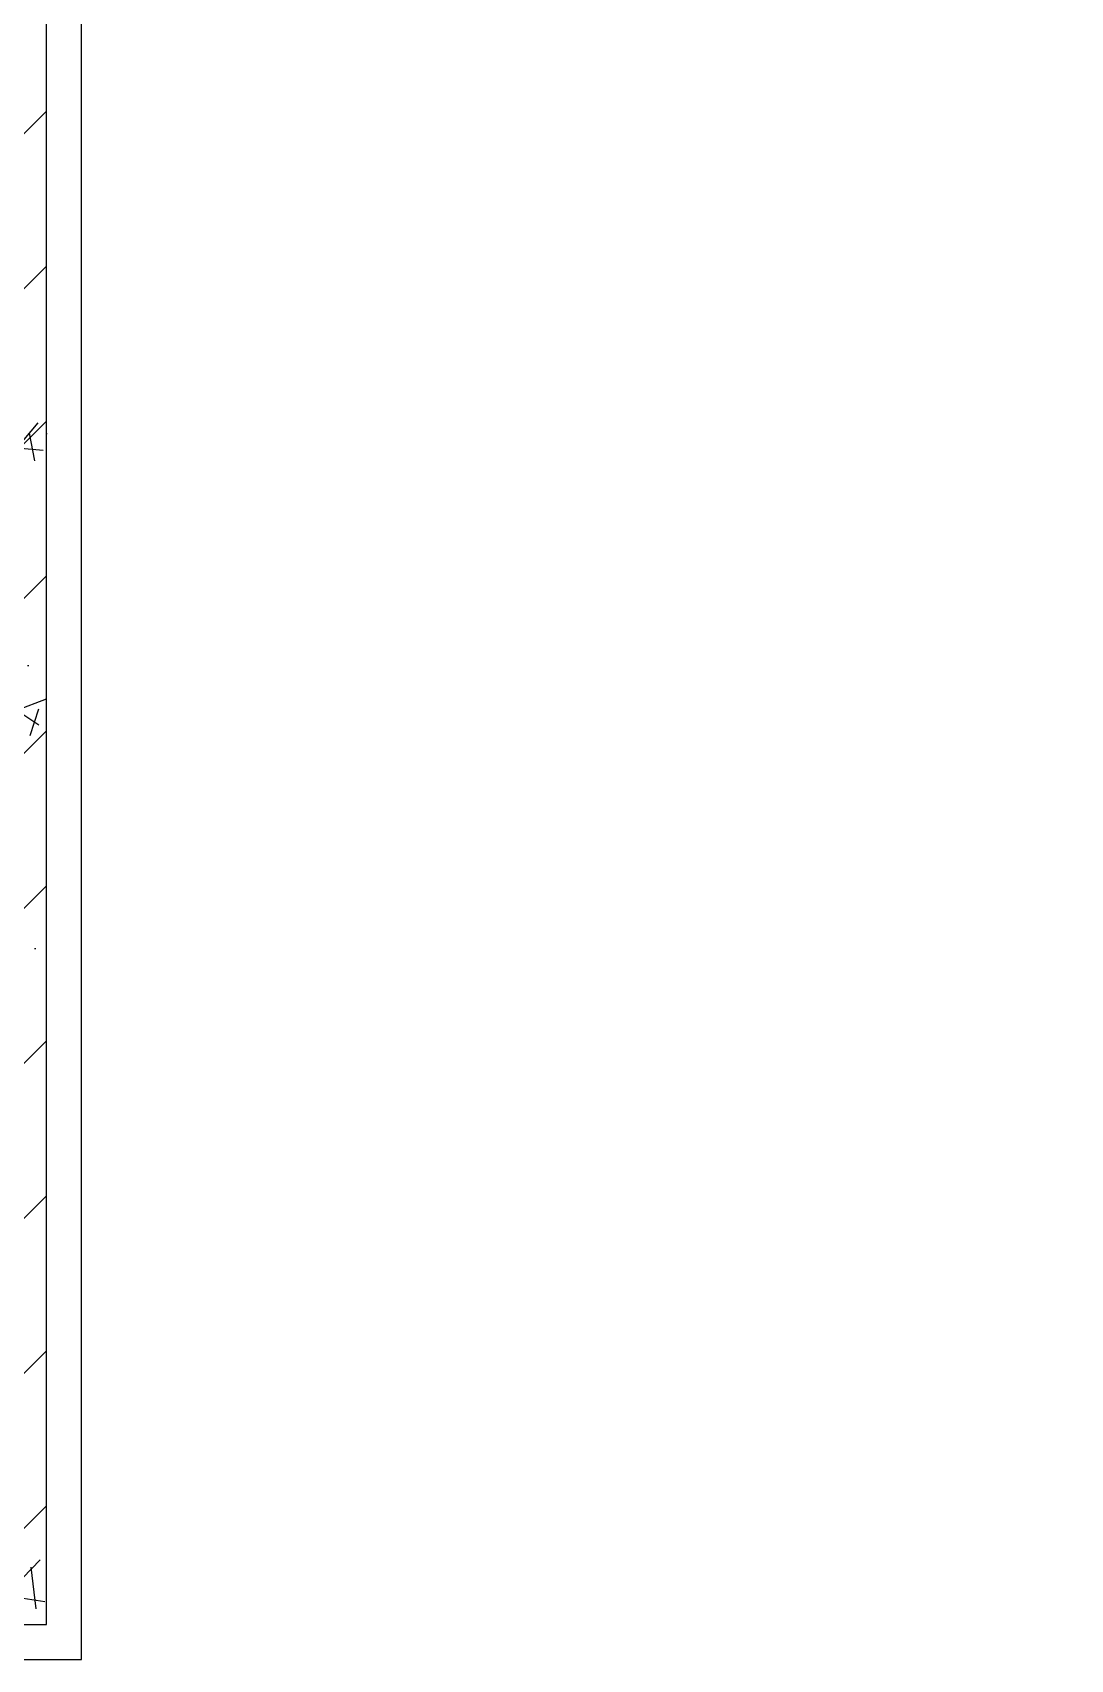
# Model space of a CAD drawing. Extents: x 6843040 to 15500510, y -6507076 to -4940511.
# Drawn here: x 7683727 to 7684319, y -6155504 to -6154576 of the extents above; entities that cross this region are included whole.
import ezdxf

# ---------------------------------------------------------------- set-up
doc = ezdxf.new("R2010")
doc.units = 0
doc.header["$LTSCALE"] = 1000
doc.header["$MEASUREMENT"] = 0
for name, color, linetype in [('E_LINE_1', 1, 'Continuous'), ('PUB_HATCH', 8, 'Continuous'), ('批荡层', 213, 'Continuous')]:
    doc.layers.add(name, color=color, linetype=linetype)

msp = doc.modelspace()

# ---------------------------------------------------------------- hatches: boundary and pattern name
at = {"layer": 'PUB_HATCH'}
h = msp.add_hatch(dxfattribs=at)
h.set_pattern_fill('钢筋混凝土', color=256, scale=25, style=0)
h.set_pattern_definition([(45, (35307.24, 17000), (-44.19417382, 44.19417382), []), (50, (35307.24, 17000), (179.3150457, -15.6880337), [18.75, -206.25]), (355, (35307.24, 17000), (-34.6878334, 188.0480334), [15, -165]), (100.4514, (35322.18, 16998.7), (144.6273454, 172.3598855), [15.9350475, -175.285528]), (46.1842, (35307.24, 17050), (266.810262, -41.3797536), [28.125, -309.375]), (96.6356, (35329.47, 17046.55), (233.6656764, 243.529468), [23.902572, -262.92825]), (351.1842, (35307.24, 17050), (233.665486, 243.52965), [22.5, -247.5]), (21, (35332.24, 17037.5), (149.226763, -100.6547227), [18.75, -206.25]), (326, (35332.24, 17037.5), (60.828833, 181.2875113), [15, -165]), (71.4514, (35344.67, 17029.11), (210.055657, 80.6326242), [15.9350475, -175.285528]), (37.5, (35307.24, 17000), (3.03996383, 83.22346346), [0, -163, 0, -167.5, 0, -165.625]), (7.5, (35307.24, 17000), (65.7673844, 98.602928), [0, -95.5, 0, -159.25, 0, -63.125]), (327.5, (35251.49, 17000), (133.45560904, -5.63871793), [0, -62.5, 0, -195, 0, -258.75]), (317.5, (35226.49, 17000), (145.7965423, 25.0262456), [0, -81.25, 0, -129.5, 0, -183.75])])
h.paths.add_polyline_path([(7683434.93, -6153633.89), (7683434.93, -6155483.89), (7683734.93, -6155483.89), (7683734.93, -6154113.89), (7684318.92, -6154100.41), (7684318.92, -6153970.41), (7683634.93, -6153983.89), (7683634.93, -6153633.89)])

# ---------------------------------------------------------------- linework, layer by layer
at = {"layer": 'E_LINE_1'}
msp.add_lwpolyline([(7683434.93, -6153633.89), (7683434.93, -6155483.89), (7683734.93, -6155483.89), (7683734.93, -6154113.89), (7684318.92, -6154100.41), (7684318.92, -6153970.41), (7683634.93, -6153983.89), (7683634.93, -6153633.89), (7683434.93, -6153633.89)], dxfattribs=at)
at = {"layer": '批荡层'}
msp.add_lwpolyline([(7684318.92, -6153950.41), (7683654.93, -6153963.89), (7683654.93, -6153613.89), (7683414.93, -6153607.05), (7683414.93, -6155503.89), (7683754.93, -6155503.89), (7683754.93, -6154133.89), (7684318.92, -6154120.41)], dxfattribs=at)

doc.saveas('drawing.dxf')
